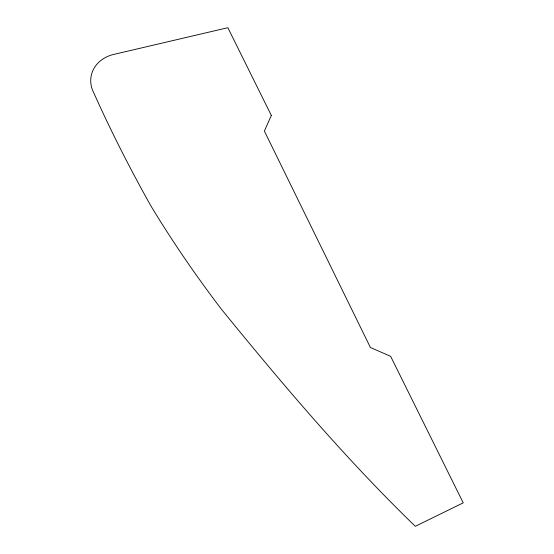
<?xml version="1.0" encoding="UTF-8"?>
<svg xmlns="http://www.w3.org/2000/svg" width="554" height="554" viewBox="0 0 554 554"><rect width="100%" height="100%" fill="white"/><g stroke="black" fill="none" stroke-linecap="round" stroke-linejoin="round"><path stroke-width="0.83" d="M271.315 115.44L264.376 131.063L370.411 347.503L390.646 356.333L463.22 502.852L415.285 526.3C345.488 458.691 282.637 384.49 221.392 309.187A862.204 536.043 39.6 0 1 150.944 205.984A1159.113 644.191 41.7 0 1 92.283 89.54A36.28 29.805 13.8 0 1 111.943 54.846L227.853 27.7L271.315 115.44"/></g></svg>
